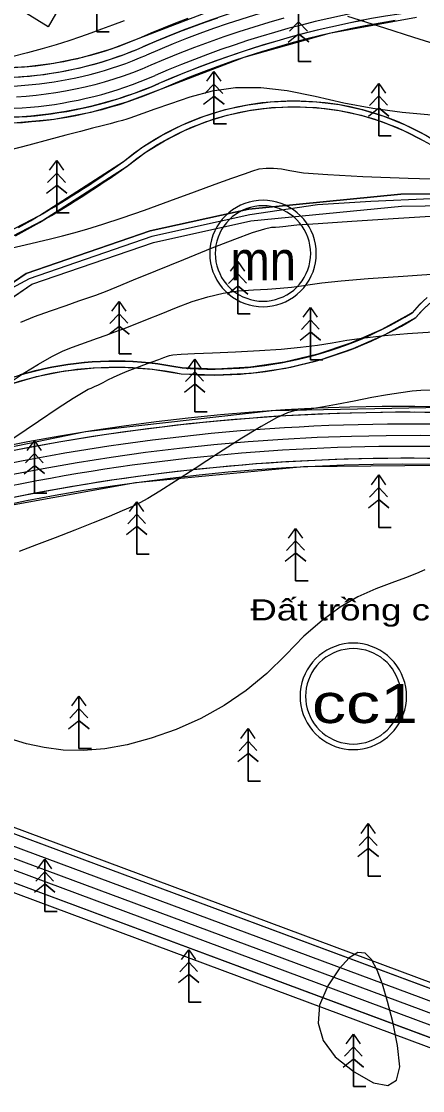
# Model space of a CAD drawing. Header units: metres. Extents: x 532950 to 537618, y 1849954 to 1853119.
# Drawn here: x 535076.1 to 535211.3, y 1851212.1 to 1851572.5 of the extents above; entities that cross this region are included whole.
import ezdxf

# ---------------------------------------------------------------- set-up
doc = ezdxf.new("R2010")
doc.units = ezdxf.units.M
doc.header["$LTSCALE"] = 3.1
for name, color, linetype, lineweight in [('11', 7, 'Continuous', 13), ('12', 7, 'Continuous', 13), ('36', 7, 'Continuous', 13), ('4', 7, 'Continuous', 13), ('48', 7, 'Continuous', 13), ('52', 7, 'Continuous', 13), ('53', 7, 'Continuous', 13), ('55', 7, 'Continuous', 13), ('58', 7, 'Continuous', 13), ('9', 7, 'Continuous', 13)]:
    doc.layers.add(name, color=color, linetype=linetype, lineweight=lineweight)

msp = doc.modelspace()

# ---------------------------------------------------------------- linework, layer by layer
at = {"layer": '11'}
msp.add_line((535013.7, 1851312.71), (535471.72, 1851142.28), dxfattribs=at)
for points in [[(535164.58, 1851573.53), (535159.49, 1851572.09), (535154.43, 1851570.57), (535149.39, 1851568.96), (535144.38, 1851567.28), (535139.39, 1851565.52), (535134.43, 1851563.68), (535129.51, 1851561.76), (535124.61, 1851559.76), (535119.75, 1851557.69), (535116.67, 1851556.39), (535113.55, 1851555.18), (535110.41, 1851554.04), (535107.24, 1851552.98), (535104.04, 1851552.01), (535100.82, 1851551.11), (535097.58, 1851550.3), (535094.31, 1851549.58), (535091.03, 1851548.93), (535087.74, 1851548.37), (535084.43, 1851547.9), (535081.11, 1851547.5), (535077.78, 1851547.2), (535074.44, 1851546.97)], [(535072.09, 1851419.62), (535083.5, 1851421.81), (535094.94, 1851423.81), (535106.42, 1851425.62), (535117.92, 1851427.22), (535129.45, 1851428.63), (535141.01, 1851429.85), (535152.58, 1851430.86), (535164.17, 1851431.68), (535175.77, 1851432.29), (535187.38, 1851432.71), (535198.99, 1851432.93), (535210.61, 1851432.95), (535222.22, 1851432.77)]]:
    msp.add_lwpolyline(points, dxfattribs=at)
at = {"layer": '12'}
for points in [[(535209.24, 1851573.79), (535179.88, 1851568.39), (535151.13, 1851560.32), (535123.24, 1851549.67), (535111.55, 1851545.19), (535099.5, 1851541.77), (535087.2, 1851539.44), (535074.74, 1851538.23)], [(535202.11, 1851572.73), (535197.03, 1851571.88), (535191.97, 1851570.95), (535186.92, 1851569.94), (535181.89, 1851568.85), (535176.87, 1851567.67), (535171.88, 1851566.43), (535166.9, 1851565.1), (535161.95, 1851563.69), (535157.02, 1851562.21), (535152.11, 1851560.64), (535147.23, 1851559.01), (535142.37, 1851557.29), (535137.54, 1851555.5), (535132.75, 1851553.63), (535127.98, 1851551.68), (535123.24, 1851549.67)], [(535123.24, 1851549.67), (535120.46, 1851548.49), (535117.65, 1851547.37), (535114.81, 1851546.32), (535111.96, 1851545.32), (535109.08, 1851544.39), (535106.19, 1851543.52), (535103.27, 1851542.71), (535100.34, 1851541.97), (535097.4, 1851541.29), (535094.44, 1851540.67), (535091.47, 1851540.12), (535088.48, 1851539.63), (535085.49, 1851539.21), (535082.49, 1851538.85), (535079.48, 1851538.56), (535076.46, 1851538.33), (535073.45, 1851538.17)], [(535034.94, 1851485.37), (535040.93, 1851486.89), (535046.75, 1851488.93), (535052.37, 1851491.49), (535082.24, 1851507.02), (535110.53, 1851525.28), (535116.75, 1851529.91), (535123.33, 1851534), (535130.24, 1851537.52), (535137.42, 1851540.43), (535144.83, 1851542.72), (535152.4, 1851544.38), (535160.09, 1851545.38), (535167.83, 1851545.72), (535175.58, 1851545.41), (535183.27, 1851544.43), (535190.85, 1851542.81), (535198.26, 1851540.54), (535205.46, 1851537.65), (535212.38, 1851534.16), (535218.98, 1851530.1), (535225.21, 1851525.48)], [(535075.17, 1851503.02), (535077.2, 1851504.14), (535079.22, 1851505.29), (535081.24, 1851506.44), (535083.25, 1851507.61), (535085.25, 1851508.79), (535087.24, 1851509.98), (535089.23, 1851511.18), (535091.2, 1851512.4), (535093.17, 1851513.63), (535095.14, 1851514.88), (535097.09, 1851516.13), (535099.04, 1851517.4), (535100.97, 1851518.68), (535102.9, 1851519.98), (535104.82, 1851521.29), (535106.73, 1851522.6), (535108.64, 1851523.94), (535110.53, 1851525.28), (535113.91, 1851527.9), (535117.41, 1851530.36), (535121.02, 1851532.66), (535124.74, 1851534.78), (535128.55, 1851536.72), (535132.44, 1851538.49), (535136.42, 1851540.07), (535140.46, 1851541.46), (535144.57, 1851542.66), (535148.73, 1851543.66), (535152.93, 1851544.47), (535157.16, 1851545.08), (535161.42, 1851545.49), (535165.7, 1851545.69), (535169.97, 1851545.7), (535174.25, 1851545.51)], [(535174.25, 1851545.51), (535178.51, 1851545.11), (535182.74, 1851544.52), (535186.95, 1851543.73), (535191.11, 1851542.74), (535195.22, 1851541.56), (535199.27, 1851540.18), (535203.25, 1851538.61), (535207.16, 1851536.86), (535210.97, 1851534.93), (535214.69, 1851532.82), (535218.31, 1851530.54), (535221.82, 1851528.09), (535225.21, 1851525.48)], [(535071.73, 1851449.96), (535081.17, 1851452.73), (535090.82, 1851454.65), (535100.6, 1851455.72), (535110.43, 1851455.92), (535120.25, 1851455.24), (535129.97, 1851453.7), (535141.77, 1851453.29), (535153.57, 1851453.94), (535165.26, 1851455.64), (535176.75, 1851458.4), (535187.94, 1851462.17), (535198.75, 1851466.94), (535209.08, 1851472.66), (535211.3, 1851475.19), (535213.73, 1851477.52)], [(535073.66, 1851450.6), (535076.26, 1851451.4), (535078.87, 1851452.14), (535081.5, 1851452.81), (535084.15, 1851453.42), (535086.81, 1851453.96), (535089.48, 1851454.44), (535092.16, 1851454.85), (535094.85, 1851455.2), (535097.55, 1851455.48), (535100.26, 1851455.7), (535102.97, 1851455.85), (535105.68, 1851455.93), (535108.4, 1851455.95), (535111.11, 1851455.9), (535113.83, 1851455.78), (535116.53, 1851455.6), (535119.24, 1851455.35), (535121.93, 1851455.04), (535124.62, 1851454.66), (535127.3, 1851454.21), (535129.97, 1851453.7), (535132.81, 1851453.51), (535135.66, 1851453.37), (535138.51, 1851453.3), (535141.36, 1851453.28), (535144.22, 1851453.33), (535147.07, 1851453.45), (535149.91, 1851453.62), (535152.76, 1851453.86), (535155.59, 1851454.15), (535158.42, 1851454.51), (535161.24, 1851454.94), (535164.06, 1851455.42), (535166.86, 1851455.96), (535169.64, 1851456.57), (535172.42, 1851457.23), (535175.18, 1851457.95), (535177.92, 1851458.74), (535180.64, 1851459.58), (535183.35, 1851460.49), (535186.03, 1851461.45), (535188.7, 1851462.47), (535191.34, 1851463.55), (535193.96, 1851464.68), (535196.55, 1851465.87), (535199.11, 1851467.12), (535201.65, 1851468.42), (535204.16, 1851469.78), (535206.64, 1851471.19), (535209.08, 1851472.66), (535210.75, 1851474.6), (535212.54, 1851476.42)], [(535287.11, 1851437.92), (535223.95, 1851442.48), (535160.64, 1851441.22), (535097.71, 1851434.14), (535035.71, 1851421.31), (535024.39, 1851418.94), (535012.91, 1851417.57), (535001.36, 1851417.21), (534989.81, 1851417.86), (534978.37, 1851419.52), (534967.12, 1851422.17), (534956.14, 1851425.8), (534945.52, 1851430.37), (534944.9, 1851430.71), (534944.32, 1851431.09), (534943.77, 1851431.53), (534943.26, 1851432.01), (534942.79, 1851432.54), (534942.37, 1851433.1), (534942.01, 1851433.7), (534941.69, 1851434.33), (534941.44, 1851434.98), (534941.24, 1851435.65)], [(535219.58, 1851442.58), (535208.66, 1851442.71), (535197.74, 1851442.67), (535186.82, 1851442.45), (535175.91, 1851442.06), (535165, 1851441.5), (535154.1, 1851440.76), (535143.22, 1851439.85), (535132.35, 1851438.77), (535121.5, 1851437.51), (535110.68, 1851436.08), (535099.87, 1851434.48), (535089.1, 1851432.71), (535078.35, 1851430.77), (535067.63, 1851428.66)]]:
    msp.add_lwpolyline(points, dxfattribs=at)
at = {"layer": '36'}
for points in [[(535106.03, 1851606.8), (535085.18, 1851570.68), (535062.08, 1851584.87)], [(535106.03, 1851606.8), (535085.18, 1851570.68), (535062.08, 1851584.87)], [(535067.2, 1851556.78), (535077.18, 1851557.18), (535087.09, 1851558.39), (535096.87, 1851560.42), (535106.44, 1851563.25), (535115.76, 1851566.85), (535146.02, 1851578.39)], [(535073.74, 1851556.95), (535076.15, 1851557.1), (535078.55, 1851557.3), (535080.95, 1851557.54), (535083.34, 1851557.83), (535085.73, 1851558.18), (535088.11, 1851558.56), (535090.48, 1851559), (535092.84, 1851559.48), (535095.19, 1851560.01), (535097.54, 1851560.59), (535099.86, 1851561.21), (535102.18, 1851561.88), (535104.48, 1851562.6), (535106.77, 1851563.36), (535109.04, 1851564.16), (535111.3, 1851565.02), (535113.54, 1851565.91), (535115.76, 1851566.85), (535119.86, 1851568.61), (535123.99, 1851570.32), (535128.15, 1851571.97), (535132.32, 1851573.57)]]:
    msp.add_lwpolyline(points, dxfattribs=at)
at = {"layer": '4'}
for points in [[(535138.14, 1851538.57), (535145.41, 1851540.81), (535152.85, 1851542.42), (535160.39, 1851543.4), (535168, 1851543.72), (535175.6, 1851543.4), (535183.15, 1851542.42), (535190.58, 1851540.81), (535197.85, 1851538.57), (535204.9, 1851535.71), (535211.69, 1851532.26)], [(535053.25, 1851489.69), (535083.29, 1851505.32), (535111.75, 1851523.69), (535117.84, 1851528.24), (535124.31, 1851532.26), (535131.09, 1851535.71), (535138.14, 1851538.57)], [(535218.32, 1851514.38), (535203.95, 1851514.19), (535152.8, 1851509.23), (535119.51, 1851501.83), (535077.79, 1851487.51), (535065.86, 1851479.37)], [(535073.87, 1851479.99), (535079.6, 1851483.9), (535120.6, 1851497.98), (535153.43, 1851505.28), (535204.17, 1851510.19), (535236.23, 1851510.62)], [(535212.87, 1851479.41), (535210.19, 1851476.92), (535207.75, 1851474.19), (535197.61, 1851468.61), (535187.02, 1851463.96), (535176.06, 1851460.28), (535164.8, 1851457.59), (535153.36, 1851455.92), (535141.81, 1851455.29), (535130.25, 1851455.69), (535120.36, 1851457.24), (535110.38, 1851457.92), (535100.37, 1851457.71), (535090.42, 1851456.62), (535080.61, 1851454.65), (535071.01, 1851451.82)], [(535033.68, 1851200.94), (535017.36, 1851241.67), (535007.99, 1851239.16), (534987.77, 1851259.38), (535006.38, 1851282.81), (535010.96, 1851288.79), (535015.32, 1851294.94), (535015.68, 1851295.42), (535016.09, 1851295.87), (535016.53, 1851296.29), (535017.01, 1851296.66), (535017.52, 1851296.99), (535018.06, 1851297.27), (535018.62, 1851297.51), (535019.2, 1851297.69), (535019.79, 1851297.82), (535020.39, 1851297.9), (535021, 1851297.93), (535021.6, 1851297.9), (535022.2, 1851297.82), (535022.8, 1851297.68), (535023.37, 1851297.5), (535229.69, 1851220.72)], [(535023.37, 1851297.5), (535229.69, 1851220.72)]]:
    msp.add_lwpolyline(points, dxfattribs=at)
at = {"layer": '48'}
for points in [[(535228.02, 1851422.86), (535171.2, 1851422.31), (535114.63, 1851416.94), (535058.72, 1851406.79)], [(535214.3, 1851423.17), (535204.5, 1851423.22), (535194.7, 1851423.12), (535184.91, 1851422.89), (535175.11, 1851422.5), (535165.33, 1851421.98), (535155.55, 1851421.31), (535145.78, 1851420.5), (535136.03, 1851419.55), (535126.29, 1851418.45), (535116.57, 1851417.21), (535106.87, 1851415.83), (535097.19, 1851414.3), (535087.53, 1851412.64), (535077.9, 1851410.83), (535068.29, 1851408.88)], [(535033.93, 1851315.59), (535241.87, 1851238.21)], [(535033.93, 1851315.59), (535241.87, 1851238.21)]]:
    msp.add_lwpolyline(points, dxfattribs=at)
at = {"layer": '52'}
for p, q in [((535027.7, 1851311.51), (535243.71, 1851231.12)), ((535022.91, 1851305.29), (535238.11, 1851225.2))]:
    msp.add_line(p, q, dxfattribs=at)
for centre, radius, start, end in [((535253.53, 1851250.54), 338.77, 87.3103, 113.5353), ((535253.53, 1851250.54), 331.27, 87.3103, 113.5353), ((535067.42, 1851677.84), 127.3, 257.6222, 293.5353), ((535067.42, 1851677.84), 134.8, 256.45, 293.5353), ((535205.99, 1850754.88), 681.84, 77.58775, 104.33366), ((535205.99, 1850754.88), 674.34, 77.80504, 103.01949)]:
    msp.add_arc(centre, radius, start, end, dxfattribs=at)
at = {"layer": '53'}
for p, q in [((535033.23, 1851313.72), (535241.17, 1851236.34)), ((535024.47, 1851300.44), (535230.79, 1851223.66))]:
    msp.add_line(p, q, dxfattribs=at)
for points in [[(535214.33, 1851425.17), (535204.5, 1851425.22), (535194.67, 1851425.12), (535184.84, 1851424.88), (535175.02, 1851424.5), (535165.21, 1851423.98), (535155.4, 1851423.31), (535145.6, 1851422.49), (535135.82, 1851421.54), (535126.05, 1851420.43), (535116.3, 1851419.19), (535106.57, 1851417.8), (535096.86, 1851416.28), (535087.18, 1851414.6), (535077.51, 1851412.79), (535067.88, 1851410.84)], [(535033.23, 1851313.72), (535241.17, 1851236.34)]]:
    msp.add_lwpolyline(points, dxfattribs=at)
for centre, radius, start, end in [((535253.53, 1851250.54), 341.77, 87.3103, 113.5353), ((535253.53, 1851250.54), 328.27, 87.3103, 113.5353), ((535067.42, 1851677.84), 124.3, 260.4444, 293.5353), ((535067.42, 1851677.84), 137.8, 257.6038, 293.5353), ((535205.99, 1850754.88), 685.84, 77.95129, 104.33367), ((535205.99, 1850754.88), 670.34, 78.36583, 102.7302)]:
    msp.add_arc(centre, radius, start, end, dxfattribs=at)
at = {"layer": '55'}
for p, q in [((535101.52, 1851586.59), (535101.52, 1851568.92)), ((535169.52, 1851576.59), (535169.52, 1851558.92)), ((535166.46, 1851569.15), (535169.52, 1851572.35)), ((535172.5, 1851569.21), (535169.52, 1851572.35)), ((535101.52, 1851568.92), (535105.72, 1851568.92)), ((535166.04, 1851565.52), (535169.52, 1851568.3)), ((535172.93, 1851565.53), (535169.52, 1851568.3)), ((535169.52, 1851558.92), (535173.72, 1851558.92)), ((535141.02, 1851555.59), (535141.02, 1851537.92)), ((535137.96, 1851548.15), (535141.02, 1851551.35)), ((535144, 1851548.21), (535141.02, 1851551.35)), ((535196.52, 1851551.59), (535196.52, 1851533.92)), ((535137.54, 1851544.52), (535141.02, 1851547.3)), ((535144.43, 1851544.53), (535141.02, 1851547.3)), ((535193.46, 1851544.15), (535196.52, 1851547.35)), ((535199.5, 1851544.21), (535196.52, 1851547.35)), ((535193.04, 1851540.52), (535196.52, 1851543.3)), ((535199.93, 1851540.53), (535196.52, 1851543.3)), ((535141.02, 1851537.92), (535145.22, 1851537.92)), ((535196.52, 1851533.92), (535200.72, 1851533.92)), ((535088.02, 1851525.59), (535088.02, 1851507.92)), ((535084.96, 1851518.15), (535088.02, 1851521.35)), ((535091, 1851518.21), (535088.02, 1851521.35)), ((535084.54, 1851514.52), (535088.02, 1851517.3)), ((535091.43, 1851514.53), (535088.02, 1851517.3)), ((535088.02, 1851507.92), (535092.22, 1851507.92)), ((535149.02, 1851491.59), (535149.02, 1851473.92)), ((535145.96, 1851484.15), (535149.02, 1851487.35)), ((535152, 1851484.21), (535149.02, 1851487.35)), ((535145.54, 1851480.52), (535149.02, 1851483.3)), ((535152.43, 1851480.53), (535149.02, 1851483.3)), ((535109.02, 1851478.09), (535109.02, 1851460.42)), ((535105.96, 1851470.65), (535109.02, 1851473.85)), ((535112, 1851470.71), (535109.02, 1851473.85)), ((535149.02, 1851473.92), (535153.22, 1851473.92)), ((535173.52, 1851476.09), (535173.52, 1851458.42)), ((535105.54, 1851467.02), (535109.02, 1851469.8)), ((535112.43, 1851467.03), (535109.02, 1851469.8)), ((535170.46, 1851468.65), (535173.52, 1851471.85)), ((535176.5, 1851468.71), (535173.52, 1851471.85)), ((535170.04, 1851465.02), (535173.52, 1851467.8)), ((535176.93, 1851465.03), (535173.52, 1851467.8)), ((535109.02, 1851460.42), (535113.22, 1851460.42)), ((535134.52, 1851458.59), (535134.52, 1851440.92)), ((535173.52, 1851458.42), (535177.72, 1851458.42)), ((535131.46, 1851451.15), (535134.52, 1851454.35)), ((535137.5, 1851451.21), (535134.52, 1851454.35)), ((535131.04, 1851447.52), (535134.52, 1851450.3)), ((535137.93, 1851447.53), (535134.52, 1851450.3)), ((535134.52, 1851440.92), (535138.72, 1851440.92)), ((535080.52, 1851431.09), (535080.52, 1851413.42)), ((535077.46, 1851423.65), (535080.52, 1851426.85)), ((535083.5, 1851423.71), (535080.52, 1851426.85)), ((535077.04, 1851420.02), (535080.52, 1851422.8)), ((535083.93, 1851420.03), (535080.52, 1851422.8)), ((535196.52, 1851419.59), (535196.52, 1851401.92)), ((535080.52, 1851413.42), (535084.72, 1851413.42)), ((535193.46, 1851412.15), (535196.52, 1851415.35)), ((535199.5, 1851412.21), (535196.52, 1851415.35)), ((535115.02, 1851410.59), (535115.02, 1851392.92)), ((535193.04, 1851408.52), (535196.52, 1851411.3)), ((535199.93, 1851408.53), (535196.52, 1851411.3)), ((535111.96, 1851403.15), (535115.02, 1851406.35)), ((535118, 1851403.21), (535115.02, 1851406.35)), ((535111.54, 1851399.52), (535115.02, 1851402.3)), ((535118.43, 1851399.53), (535115.02, 1851402.3)), ((535168.52, 1851401.59), (535168.52, 1851383.92)), ((535196.52, 1851401.92), (535200.72, 1851401.92)), ((535165.46, 1851394.15), (535168.52, 1851397.35)), ((535171.5, 1851394.21), (535168.52, 1851397.35)), ((535115.02, 1851392.92), (535119.22, 1851392.92)), ((535165.04, 1851390.52), (535168.52, 1851393.3)), ((535171.93, 1851390.53), (535168.52, 1851393.3)), ((535168.52, 1851383.92), (535172.72, 1851383.92)), ((535095.52, 1851345.09), (535095.52, 1851327.42)), ((535092.46, 1851337.65), (535095.52, 1851340.85)), ((535098.5, 1851337.71), (535095.52, 1851340.85)), ((535092.04, 1851334.02), (535095.52, 1851336.8)), ((535098.93, 1851334.03), (535095.52, 1851336.8)), ((535152.52, 1851334.09), (535152.52, 1851316.42)), ((535149.46, 1851326.65), (535152.52, 1851329.85)), ((535155.5, 1851326.71), (535152.52, 1851329.85)), ((535095.52, 1851327.42), (535099.72, 1851327.42)), ((535149.04, 1851323.02), (535152.52, 1851325.8)), ((535155.93, 1851323.03), (535152.52, 1851325.8)), ((535152.52, 1851316.42), (535156.72, 1851316.42)), ((535193.02, 1851302.09), (535193.02, 1851284.42)), ((535189.96, 1851294.65), (535193.02, 1851297.85)), ((535196, 1851294.71), (535193.02, 1851297.85)), ((535189.54, 1851291.02), (535193.02, 1851293.8)), ((535196.43, 1851291.03), (535193.02, 1851293.8)), ((535084.02, 1851290.09), (535084.02, 1851272.42)), ((535080.96, 1851282.65), (535084.02, 1851285.85)), ((535087, 1851282.71), (535084.02, 1851285.85)), ((535193.02, 1851284.42), (535197.22, 1851284.42)), ((535080.54, 1851279.02), (535084.02, 1851281.8)), ((535087.43, 1851279.03), (535084.02, 1851281.8)), ((535084.02, 1851272.42), (535088.22, 1851272.42)), ((535132.52, 1851259.59), (535132.52, 1851241.92)), ((535129.46, 1851252.15), (535132.52, 1851255.35)), ((535135.5, 1851252.21), (535132.52, 1851255.35)), ((535129.04, 1851248.52), (535132.52, 1851251.3)), ((535135.93, 1851248.53), (535132.52, 1851251.3)), ((535132.52, 1851241.92), (535136.72, 1851241.92)), ((535188.02, 1851231.09), (535188.02, 1851213.42)), ((535184.96, 1851223.65), (535188.02, 1851226.85)), ((535191, 1851223.71), (535188.02, 1851226.85)), ((535184.54, 1851220.02), (535188.02, 1851222.8)), ((535191.43, 1851220.03), (535188.02, 1851222.8)), ((535188.02, 1851213.42), (535192.22, 1851213.42))]:
    msp.add_line(p, q, dxfattribs=at)
for points in [[(535105.72, 1851568.92), (535101.52, 1851568.92), (535101.52, 1851586.59)], [(535173.72, 1851558.92), (535169.52, 1851558.92), (535169.52, 1851576.59)], [(535110.77, 1851572.63), (535106.81, 1851571.21), (535103.07, 1851569.84), (535099.57, 1851568.53), (535096, 1851567.25), (535092.08, 1851565.94), (535087.8, 1851564.6), (535083.16, 1851563.24), (535078.17, 1851561.86), (535072.86, 1851560.56)], [(535166.46, 1851569.15), (535169.52, 1851572.35), (535172.5, 1851569.21)], [(535224.54, 1851561.45), (535224.26, 1851561.58), (535223.88, 1851561.75), (535223.4, 1851561.97), (535222.84, 1851562.23), (535222.18, 1851562.53), (535220.17, 1851563.25), (535215.56, 1851564.77), (535208.36, 1851567.09), (535198.55, 1851570.21), (535186.15, 1851574.12)], [(535166.04, 1851565.52), (535169.52, 1851568.3), (535172.93, 1851565.53)], [(535138.59, 1851552.3), (535141.02, 1851555.59), (535143.29, 1851552.3)], [(535138.59, 1851552.3), (535141.02, 1851555.59), (535143.29, 1851552.3)], [(535145.22, 1851537.92), (535141.02, 1851537.92), (535141.02, 1851555.59)], [(535214.28, 1851540.88), (535204.38, 1851541.79), (535194.55, 1851543.13), (535184.79, 1851544.92), (535175.1, 1851547.15), (535165.68, 1851549.1), (535156.76, 1851550.06), (535148.32, 1851550.02), (535140.38, 1851549), (535132.93, 1851546.98)], [(535137.96, 1851548.15), (535141.02, 1851551.35), (535144, 1851548.21)], [(535194.09, 1851548.3), (535196.52, 1851551.59), (535198.79, 1851548.3)], [(535194.09, 1851548.3), (535196.52, 1851551.59), (535198.79, 1851548.3)], [(535200.72, 1851533.92), (535196.52, 1851533.92), (535196.52, 1851551.59)], [(535132.93, 1851546.98), (535126.35, 1851544.69), (535121.04, 1851542.83), (535117, 1851541.42), (535114.22, 1851540.43), (535112.7, 1851539.89), (535111.62, 1851539.53), (535110.15, 1851539.08), (535108.28, 1851538.57), (535106.03, 1851537.97), (535103.39, 1851537.29), (535100.13, 1851536.46), (535096.02, 1851535.39), (535091.06, 1851534.08), (535085.25, 1851532.53), (535078.59, 1851530.75), (535072.09, 1851529.02)], [(535137.54, 1851544.52), (535141.02, 1851547.3), (535144.43, 1851544.53)], [(535193.46, 1851544.15), (535196.52, 1851547.35), (535199.5, 1851544.21)], [(535193.04, 1851540.52), (535196.52, 1851543.3), (535199.93, 1851540.53)], [(535085.59, 1851522.3), (535088.02, 1851525.59), (535090.29, 1851522.3)], [(535085.59, 1851522.3), (535088.02, 1851525.59), (535090.29, 1851522.3)], [(535092.22, 1851507.92), (535088.02, 1851507.92), (535088.02, 1851525.59)], [(535072.98, 1851496.11), (535077.41, 1851497.17), (535081.72, 1851498.21), (535085.89, 1851499.23), (535089.93, 1851500.23), (535093.83, 1851501.2), (535098.2, 1851502.4), (535103.6, 1851504.08), (535110.06, 1851506.23), (535117.56, 1851508.85), (535126.1, 1851511.94), (535134.47, 1851515.02), (535141.46, 1851517.57), (535147.06, 1851519.61), (535151.27, 1851521.12), (535154.09, 1851522.12), (535156.29, 1851522.72), (535158.63, 1851523.02), (535161.12, 1851523.03), (535163.75, 1851522.75), (535166.53, 1851522.17), (535171.17, 1851521.47), (535179.36, 1851520.81), (535191.12, 1851520.2), (535206.44, 1851519.62), (535225.32, 1851519.09)], [(535084.96, 1851518.15), (535088.02, 1851521.35), (535091, 1851518.21)], [(535084.54, 1851514.52), (535088.02, 1851517.3), (535091.43, 1851514.53)], [(534937.42, 1851440.85), (534941.87, 1851441.74), (534946.31, 1851443.64), (534950.38, 1851446.66), (534952.7, 1851451.02), (534958.34, 1851456.34), (534962.1, 1851461.27), (534975.93, 1851469.75), (534995.99, 1851477.08), (535007.2, 1851478.91), (535022.15, 1851477.75), (535034.75, 1851471.25), (535038.79, 1851469.69), (535051.39, 1851469.69), (535055.45, 1851472.01), (535065.86, 1851479.37), (535077.79, 1851487.51), (535119.51, 1851501.83), (535152.8, 1851509.23), (535203.95, 1851514.19), (535236.24, 1851514.62)], [(534936.69, 1851437.96), (534942.33, 1851437.59), (534948.32, 1851440.15), (534953.48, 1851443.98), (534955.93, 1851448.56), (534961.32, 1851453.66), (534964.82, 1851458.25), (534977.68, 1851466.13), (534997.01, 1851473.19), (535007.37, 1851474.88), (535021.04, 1851473.82), (535033.11, 1851467.6), (535038.04, 1851465.69), (535052.45, 1851465.69), (535057.6, 1851468.63), (535068.14, 1851476.09), (535079.6, 1851483.9), (535120.6, 1851497.98), (535153.43, 1851505.28), (535204.17, 1851510.19), (535236.23, 1851510.62)], [(535214.23, 1851512.67), (535193.89, 1851511.72), (535175.85, 1851510.66), (535153.12, 1851507.26), (535120.06, 1851499.91), (535078.7, 1851485.71), (535072.88, 1851482.51)], [(535223.1, 1851507.3), (535203.19, 1851506.05), (535187.52, 1851505.04), (535176.11, 1851504.28), (535168.95, 1851503.76), (535166.04, 1851503.48), (535165.19, 1851503.34), (535164.2, 1851503.21), (535163.07, 1851503.11), (535161.8, 1851503.02), (535160.4, 1851502.95), (535158.03, 1851502.47), (535153.89, 1851501.15), (535147.97, 1851498.99), (535140.27, 1851495.99), (535130.8, 1851492.15), (535121.37, 1851488.28), (535113.83, 1851485.2), (535108.17, 1851482.89), (535104.4, 1851481.37), (535102.52, 1851480.64), (535101.09, 1851480.13), (535098.71, 1851479.29), (535095.37, 1851478.12), (535091.08, 1851476.62), (535085.83, 1851474.8), (535080.45, 1851472.86), (535075.78, 1851471.02)], [(535146.59, 1851488.3), (535149.02, 1851491.59), (535151.29, 1851488.3)], [(535146.59, 1851488.3), (535149.02, 1851491.59), (535151.29, 1851488.3)], [(535153.22, 1851473.92), (535149.02, 1851473.92), (535149.02, 1851491.59)], [(535070.96, 1851449.93), (535076.76, 1851453.75), (535081.9, 1851456.94), (535086.37, 1851459.5), (535090.17, 1851461.43), (535093.3, 1851462.72), (535096.11, 1851463.7), (535098.96, 1851464.7), (535101.82, 1851465.72), (535104.71, 1851466.76), (535107.63, 1851467.82), (535110.81, 1851469.01), (535114.47, 1851470.42), (535118.62, 1851472.06), (535123.26, 1851473.92), (535128.39, 1851476.02), (535133.72, 1851478.02), (535138.98, 1851479.63), (535144.17, 1851480.83), (535149.27, 1851481.63), (535154.31, 1851482.03), (535159.07, 1851482.25), (535163.36, 1851482.55), (535167.19, 1851482.91), (535170.55, 1851483.34), (535173.44, 1851483.83), (535177.38, 1851484.4), (535183.91, 1851485.06), (535193.02, 1851485.8), (535204.71, 1851486.64), (535218.98, 1851487.56)], [(535145.96, 1851484.15), (535149.02, 1851487.35), (535152, 1851484.21)], [(535145.54, 1851480.52), (535149.02, 1851483.3), (535152.43, 1851480.53)], [(535106.59, 1851474.8), (535109.02, 1851478.09), (535111.29, 1851474.8)], [(535106.59, 1851474.8), (535109.02, 1851478.09), (535111.29, 1851474.8)], [(535113.22, 1851460.42), (535109.02, 1851460.42), (535109.02, 1851478.09)], [(535105.96, 1851470.65), (535109.02, 1851473.85), (535112, 1851470.71)], [(535171.09, 1851472.8), (535173.52, 1851476.09), (535175.79, 1851472.8)], [(535171.09, 1851472.8), (535173.52, 1851476.09), (535175.79, 1851472.8)], [(535177.72, 1851458.42), (535173.52, 1851458.42), (535173.52, 1851476.09)], [(535105.54, 1851467.02), (535109.02, 1851469.8), (535112.43, 1851467.03)], [(535170.46, 1851468.65), (535173.52, 1851471.85), (535176.5, 1851468.71)], [(535073.59, 1851432.16), (535081.9, 1851437.75), (535088.56, 1851442.17), (535093.57, 1851445.43), (535096.93, 1851447.53), (535098.65, 1851448.46), (535099.63, 1851448.87), (535100.79, 1851449.39), (535102.12, 1851450.02), (535103.63, 1851450.77), (535105.31, 1851451.62), (535107.2, 1851452.56), (535109.36, 1851453.53), (535111.78, 1851454.55), (535114.45, 1851455.6), (535117.39, 1851456.7), (535120.18, 1851457.72), (535122.44, 1851458.55), (535124.16, 1851459.19), (535125.34, 1851459.63), (535125.99, 1851459.88), (535127.18, 1851460.05), (535129.99, 1851460.26), (535134.44, 1851460.51), (535140.51, 1851460.79), (535148.22, 1851461.1), (535156.33, 1851461.49), (535163.65, 1851461.99), (535170.18, 1851462.61), (535175.9, 1851463.33), (535180.83, 1851464.17), (535185.81, 1851465.04), (535191.71, 1851465.83), (535198.52, 1851466.56), (535206.24, 1851467.23), (535214.87, 1851467.83)], [(535170.04, 1851465.02), (535173.52, 1851467.8), (535176.93, 1851465.03)], [(535132.09, 1851455.3), (535134.52, 1851458.59), (535136.79, 1851455.3)], [(535132.09, 1851455.3), (535134.52, 1851458.59), (535136.79, 1851455.3)], [(535138.72, 1851440.92), (535134.52, 1851440.92), (535134.52, 1851458.59)], [(535131.46, 1851451.15), (535134.52, 1851454.35), (535137.5, 1851451.21)], [(535214, 1851448.19), (535210.75, 1851448.09), (535207.76, 1851447.81), (535204.01, 1851447.32), (535199.5, 1851446.61), (535194.24, 1851445.67), (535188.22, 1851444.52), (535182.29, 1851443.37), (535177.32, 1851442.47), (535173.29, 1851441.8), (535170.22, 1851441.38), (535168.09, 1851441.2), (535165.75, 1851440.57), (535162.03, 1851438.83), (535156.92, 1851435.98), (535150.43, 1851432.01), (535142.56, 1851426.93), (535134.64, 1851421.75), (535128.04, 1851417.48), (535122.74, 1851414.13), (535118.74, 1851411.71), (535116.05, 1851410.2), (535113.54, 1851408.99), (535110.09, 1851407.45), (535105.7, 1851405.6), (535100.36, 1851403.42), (535094.09, 1851400.93)], [(535131.04, 1851447.52), (535134.52, 1851450.3), (535137.93, 1851447.53)], [(535078.09, 1851427.8), (535080.52, 1851431.09), (535082.79, 1851427.8)], [(535078.09, 1851427.8), (535080.52, 1851431.09), (535082.79, 1851427.8)], [(535084.72, 1851413.42), (535080.52, 1851413.42), (535080.52, 1851431.09)], [(535077.46, 1851423.65), (535080.52, 1851426.85), (535083.5, 1851423.71)], [(535077.04, 1851420.02), (535080.52, 1851422.8), (535083.93, 1851420.03)], [(535194.09, 1851416.3), (535196.52, 1851419.59), (535198.79, 1851416.3)], [(535194.09, 1851416.3), (535196.52, 1851419.59), (535198.79, 1851416.3)], [(535200.72, 1851401.92), (535196.52, 1851401.92), (535196.52, 1851419.59)], [(535193.46, 1851412.15), (535196.52, 1851415.35), (535199.5, 1851412.21)], [(535112.59, 1851407.3), (535115.02, 1851410.59), (535117.29, 1851407.3)], [(535112.59, 1851407.3), (535115.02, 1851410.59), (535117.29, 1851407.3)], [(535119.22, 1851392.92), (535115.02, 1851392.92), (535115.02, 1851410.59)], [(535193.04, 1851408.52), (535196.52, 1851411.3), (535199.93, 1851408.53)], [(535111.96, 1851403.15), (535115.02, 1851406.35), (535118, 1851403.21)], [(535111.54, 1851399.52), (535115.02, 1851402.3), (535118.43, 1851399.53)], [(535166.09, 1851398.3), (535168.52, 1851401.59), (535170.79, 1851398.3)], [(535166.09, 1851398.3), (535168.52, 1851401.59), (535170.79, 1851398.3)], [(535172.72, 1851383.92), (535168.52, 1851383.92), (535168.52, 1851401.59)], [(535094.09, 1851400.93), (535087.51, 1851398.37), (535081.27, 1851396), (535075.37, 1851393.84)], [(535165.46, 1851394.15), (535168.52, 1851397.35), (535171.5, 1851394.21)], [(535165.04, 1851390.52), (535168.52, 1851393.3), (535171.93, 1851390.53)], [(535212.04, 1851387.64), (535209.28, 1851386.43), (535205.6, 1851384.96), (535201, 1851383.2), (535195.5, 1851381.17), (535189.52, 1851378.54), (535183.49, 1851375.01), (535177.43, 1851370.58), (535171.33, 1851365.25), (535165.19, 1851359.01), (535158.78, 1851352.65), (535151.89, 1851346.95), (535144.5, 1851341.91), (535136.62, 1851337.53), (535128.24, 1851333.82), (535119.83, 1851330.84), (535111.81, 1851328.65), (535104.2, 1851327.27), (535096.99, 1851326.68), (535090.18, 1851326.89), (535083.78, 1851327.71), (535077.83, 1851328.97), (535072.3, 1851330.66)], [(535093.09, 1851341.8), (535095.52, 1851345.09), (535097.79, 1851341.8)], [(535093.09, 1851341.8), (535095.52, 1851345.09), (535097.79, 1851341.8)], [(535099.72, 1851327.42), (535095.52, 1851327.42), (535095.52, 1851345.09)], [(535092.46, 1851337.65), (535095.52, 1851340.85), (535098.5, 1851337.71)], [(535092.04, 1851334.02), (535095.52, 1851336.8), (535098.93, 1851334.03)], [(535150.09, 1851330.8), (535152.52, 1851334.09), (535154.79, 1851330.8)], [(535150.09, 1851330.8), (535152.52, 1851334.09), (535154.79, 1851330.8)], [(535156.72, 1851316.42), (535152.52, 1851316.42), (535152.52, 1851334.09)], [(535149.46, 1851326.65), (535152.52, 1851329.85), (535155.5, 1851326.71)], [(535149.04, 1851323.02), (535152.52, 1851325.8), (535155.93, 1851323.03)], [(535190.59, 1851298.8), (535193.02, 1851302.09), (535195.29, 1851298.8)], [(535190.59, 1851298.8), (535193.02, 1851302.09), (535195.29, 1851298.8)], [(535197.22, 1851284.42), (535193.02, 1851284.42), (535193.02, 1851302.09)], [(535189.96, 1851294.65), (535193.02, 1851297.85), (535196, 1851294.71)], [(535189.54, 1851291.02), (535193.02, 1851293.8), (535196.43, 1851291.03)], [(535081.59, 1851286.8), (535084.02, 1851290.09), (535086.29, 1851286.8)], [(535081.59, 1851286.8), (535084.02, 1851290.09), (535086.29, 1851286.8)], [(535088.22, 1851272.42), (535084.02, 1851272.42), (535084.02, 1851290.09)], [(535080.96, 1851282.65), (535084.02, 1851285.85), (535087, 1851282.71)], [(535080.54, 1851279.02), (535084.02, 1851281.8), (535087.43, 1851279.03)], [(535130.09, 1851256.3), (535132.52, 1851259.59), (535134.79, 1851256.3)], [(535130.09, 1851256.3), (535132.52, 1851259.59), (535134.79, 1851256.3)], [(535136.72, 1851241.92), (535132.52, 1851241.92), (535132.52, 1851259.59)], [(535129.46, 1851252.15), (535132.52, 1851255.35), (535135.5, 1851252.21)], [(535129.04, 1851248.52), (535132.52, 1851251.3), (535135.93, 1851248.53)], [(535185.59, 1851227.8), (535188.02, 1851231.09), (535190.29, 1851227.8)], [(535185.59, 1851227.8), (535188.02, 1851231.09), (535190.29, 1851227.8)], [(535192.22, 1851213.42), (535188.02, 1851213.42), (535188.02, 1851231.09)], [(535184.96, 1851223.65), (535188.02, 1851226.85), (535191, 1851223.71)], [(535184.54, 1851220.02), (535188.02, 1851222.8), (535191.43, 1851220.03)]]:
    msp.add_lwpolyline(points, dxfattribs=at)
msp.add_lwpolyline([(535194.8, 1851214.75), (535199.56, 1851213.83), (535202.49, 1851215.6), (535203.6, 1851220.08), (535202.89, 1851227.24), (535201.23, 1851235.22), (535199.53, 1851242.11), (535197.77, 1851247.92), (535195.95, 1851252.66), (535194.08, 1851256.31), (535191.98, 1851258.44), (535189.46, 1851258.62), (535186.52, 1851256.85), (535183.18, 1851253.12), (535179.42, 1851247.44), (535176.6, 1851240.94), (535176.07, 1851234.79), (535177.83, 1851228.98), (535181.88, 1851223.51), (535188.23, 1851218.37)], close=True, dxfattribs=at)
at = {"layer": '58'}
for points in [[(535073.91, 1851553.71), (535076.38, 1851553.86), (535078.85, 1851554.06), (535081.31, 1851554.32), (535083.77, 1851554.62), (535086.22, 1851554.97), (535088.66, 1851555.37), (535091.1, 1851555.81), (535093.52, 1851556.31), (535095.94, 1851556.85), (535098.34, 1851557.45), (535100.73, 1851558.08), (535103.11, 1851558.77), (535105.48, 1851559.51), (535107.83, 1851560.29), (535110.16, 1851561.12), (535112.47, 1851561.99), (535114.77, 1851562.91), (535117.05, 1851563.88), (535121.2, 1851565.65), (535125.37, 1851567.37), (535129.57, 1851569.04), (535133.79, 1851570.65), (535138.02, 1851572.21), (535142.28, 1851573.71)], [(535191.59, 1851572.91), (535186.51, 1851571.89), (535181.45, 1851570.8), (535176.4, 1851569.62), (535171.38, 1851568.36), (535166.37, 1851567.03), (535161.39, 1851565.61), (535156.42, 1851564.12), (535151.49, 1851562.55), (535146.58, 1851560.9), (535141.69, 1851559.17), (535136.83, 1851557.37), (535132.01, 1851555.49), (535127.21, 1851553.53), (535122.44, 1851551.5)], [(535122.44, 1851551.5), (535119.7, 1851550.34), (535116.93, 1851549.24), (535114.14, 1851548.2), (535111.32, 1851547.22), (535108.49, 1851546.3), (535105.63, 1851545.44), (535102.76, 1851544.65), (535099.87, 1851543.91), (535096.97, 1851543.24), (535094.05, 1851542.64), (535091.12, 1851542.09), (535088.18, 1851541.61), (535085.23, 1851541.19), (535082.27, 1851540.84), (535079.31, 1851540.55), (535076.34, 1851540.33), (535073.36, 1851540.16)], [(535074.13, 1851500.17), (535076.18, 1851501.29), (535078.22, 1851502.42), (535080.25, 1851503.57), (535082.28, 1851504.73), (535084.3, 1851505.91), (535086.31, 1851507.09), (535088.32, 1851508.29), (535090.32, 1851509.51), (535092.31, 1851510.73), (535094.29, 1851511.97), (535096.26, 1851513.22), (535098.23, 1851514.49), (535100.18, 1851515.76), (535102.13, 1851517.05), (535104.07, 1851518.36), (535106, 1851519.67), (535107.93, 1851521), (535109.84, 1851522.34), (535111.75, 1851523.69), (535115.06, 1851526.27), (535118.5, 1851528.68), (535122.04, 1851530.94), (535125.68, 1851533.02), (535129.42, 1851534.93), (535133.25, 1851536.66), (535137.15, 1851538.21), (535141.13, 1851539.57), (535145.16, 1851540.74), (535149.24, 1851541.72), (535153.37, 1851542.51), (535157.52, 1851543.1), (535161.7, 1851543.5), (535165.9, 1851543.7), (535170.1, 1851543.7), (535174.29, 1851543.5), (535178.47, 1851543.1), (535182.63, 1851542.51), (535186.75, 1851541.72), (535190.84, 1851540.74), (535194.87, 1851539.57), (535198.84, 1851538.21), (535202.74, 1851536.66), (535206.57, 1851534.93), (535210.31, 1851533.02), (535213.95, 1851530.94)], [(535078.22, 1851502.42), (535080.25, 1851503.57), (535082.28, 1851504.73), (535084.3, 1851505.91), (535086.31, 1851507.09), (535088.32, 1851508.29), (535090.32, 1851509.51), (535092.31, 1851510.73), (535094.29, 1851511.97), (535096.26, 1851513.22), (535098.23, 1851514.49), (535100.18, 1851515.76), (535102.13, 1851517.05), (535104.07, 1851518.36), (535106, 1851519.67), (535107.93, 1851521), (535109.84, 1851522.34), (535111.75, 1851523.69), (535115.06, 1851526.27), (535118.5, 1851528.68), (535122.04, 1851530.94), (535125.68, 1851533.02), (535129.42, 1851534.93), (535133.25, 1851536.66), (535137.15, 1851538.21), (535141.13, 1851539.57), (535145.16, 1851540.74), (535149.24, 1851541.72), (535153.37, 1851542.51), (535157.52, 1851543.1), (535161.7, 1851543.5), (535165.9, 1851543.7), (535170.1, 1851543.7), (535174.29, 1851543.5), (535178.47, 1851543.1), (535182.63, 1851542.51), (535186.75, 1851541.72), (535190.84, 1851540.74), (535194.87, 1851539.57), (535198.84, 1851538.21), (535202.74, 1851536.66), (535206.57, 1851534.93), (535210.31, 1851533.02), (535213.95, 1851530.94)], [(535074.13, 1851500.17), (535076.18, 1851501.29), (535078.22, 1851502.42)], [(535075.61, 1851453.29), (535078.27, 1851454.05), (535080.95, 1851454.73), (535083.64, 1851455.35), (535086.34, 1851455.91), (535089.06, 1851456.4), (535091.79, 1851456.82), (535094.53, 1851457.18), (535097.27, 1851457.46), (535100.03, 1851457.69), (535102.78, 1851457.84), (535105.54, 1851457.93), (535108.31, 1851457.95), (535111.07, 1851457.9), (535113.83, 1851457.79), (535116.58, 1851457.6), (535119.33, 1851457.35), (535122.07, 1851457.04), (535124.81, 1851456.65), (535127.53, 1851456.2), (535130.25, 1851455.69), (535133.03, 1851455.5), (535135.82, 1851455.37), (535138.62, 1851455.29), (535141.41, 1851455.28), (535144.2, 1851455.33), (535146.99, 1851455.45), (535149.78, 1851455.62), (535152.56, 1851455.85), (535155.34, 1851456.14), (535158.11, 1851456.49), (535160.87, 1851456.9), (535163.63, 1851457.37), (535166.37, 1851457.9), (535169.1, 1851458.49), (535171.82, 1851459.14), (535174.52, 1851459.85), (535177.2, 1851460.61), (535179.87, 1851461.44), (535182.52, 1851462.32), (535185.15, 1851463.26), (535187.76, 1851464.25), (535190.35, 1851465.3), (535192.92, 1851466.41), (535195.46, 1851467.57), (535197.97, 1851468.79), (535200.46, 1851470.06), (535202.92, 1851471.38), (535205.35, 1851472.76), (535207.75, 1851474.19), (535209.49, 1851476.18), (535211.37, 1851478.07)], [(535211.37, 1851478.07), (535209.49, 1851476.18), (535207.75, 1851474.19), (535205.35, 1851472.76), (535202.92, 1851471.38), (535200.46, 1851470.06), (535197.97, 1851468.79), (535195.46, 1851467.57), (535192.92, 1851466.41), (535190.35, 1851465.3), (535187.76, 1851464.25), (535185.15, 1851463.26), (535182.52, 1851462.32), (535179.87, 1851461.44), (535177.2, 1851460.61), (535174.52, 1851459.85), (535171.82, 1851459.14), (535169.1, 1851458.49), (535166.37, 1851457.9), (535163.63, 1851457.37), (535160.87, 1851456.9), (535158.11, 1851456.49), (535155.34, 1851456.14), (535152.56, 1851455.85), (535149.78, 1851455.62), (535146.99, 1851455.45), (535144.2, 1851455.33), (535141.41, 1851455.28), (535138.62, 1851455.29), (535135.82, 1851455.37), (535133.03, 1851455.5), (535130.25, 1851455.69), (535127.53, 1851456.2), (535124.81, 1851456.65), (535122.07, 1851457.04), (535119.33, 1851457.35), (535116.58, 1851457.6), (535113.83, 1851457.79), (535111.07, 1851457.9), (535108.31, 1851457.95), (535105.54, 1851457.93), (535102.78, 1851457.84), (535100.03, 1851457.69), (535097.27, 1851457.46)], [(535097.27, 1851457.46), (535094.53, 1851457.18), (535091.79, 1851456.82), (535089.06, 1851456.4), (535086.34, 1851455.91), (535083.64, 1851455.35), (535080.95, 1851454.73), (535078.27, 1851454.05), (535075.61, 1851453.29)], [(535219.54, 1851440.58), (535208.65, 1851440.71), (535197.76, 1851440.67), (535186.88, 1851440.45), (535175.99, 1851440.06), (535165.12, 1851439.5), (535154.25, 1851438.76), (535143.4, 1851437.86), (535132.57, 1851436.78), (535121.75, 1851435.52), (535110.95, 1851434.1), (535100.18, 1851432.51), (535089.44, 1851430.74), (535078.72, 1851428.81), (535068.04, 1851426.7)], [(535024.47, 1851300.44), (535230.79, 1851223.66)]]:
    msp.add_lwpolyline(points, dxfattribs=at)
at = {"layer": '9'}
for points in [[(535175.48, 1851494.24), (535175.41, 1851495.8), (535175.2, 1851497.36), (535174.86, 1851498.88), (535174.39, 1851500.38), (535173.79, 1851501.82), (535173.07, 1851503.21), (535172.23, 1851504.53), (535171.28, 1851505.77), (535170.22, 1851506.92), (535169.07, 1851507.98), (535167.83, 1851508.93), (535166.51, 1851509.78), (535165.12, 1851510.5), (535163.67, 1851511.1), (535162.18, 1851511.57), (535160.65, 1851511.91), (535159.1, 1851512.11), (535157.54, 1851512.18), (535155.97, 1851512.11), (535154.42, 1851511.91), (535152.9, 1851511.57), (535151.4, 1851511.1), (535149.96, 1851510.5), (535148.57, 1851509.78), (535147.25, 1851508.93), (535146.01, 1851507.98), (535144.85, 1851506.92), (535143.8, 1851505.77), (535142.84, 1851504.53), (535142, 1851503.21), (535141.28, 1851501.82), (535140.68, 1851500.38), (535140.21, 1851498.88), (535139.87, 1851497.36), (535139.67, 1851495.8), (535139.6, 1851494.24), (535139.67, 1851492.68), (535139.87, 1851491.13), (535140.21, 1851489.6), (535140.68, 1851488.11), (535141.28, 1851486.66), (535142, 1851485.27), (535142.84, 1851483.95), (535143.8, 1851482.71), (535144.85, 1851481.56), (535146.01, 1851480.5), (535147.25, 1851479.55), (535148.57, 1851478.71), (535149.96, 1851477.98), (535151.4, 1851477.38), (535152.9, 1851476.91), (535154.42, 1851476.58), (535155.97, 1851476.37), (535157.54, 1851476.3), (535159.1, 1851476.37), (535160.65, 1851476.58), (535162.18, 1851476.91), (535163.67, 1851477.38), (535165.12, 1851477.98), (535166.51, 1851478.71), (535167.83, 1851479.55), (535169.07, 1851480.5), (535170.22, 1851481.56), (535171.28, 1851482.71), (535172.23, 1851483.95), (535173.07, 1851485.27), (535173.79, 1851486.66), (535174.39, 1851488.11), (535174.86, 1851489.6), (535175.2, 1851491.13), (535175.41, 1851492.68)], [(535173.62, 1851494.24), (535173.56, 1851495.64), (535173.37, 1851497.03), (535173.07, 1851498.4), (535172.65, 1851499.74), (535172.11, 1851501.04), (535171.46, 1851502.28), (535170.71, 1851503.46), (535169.86, 1851504.58), (535168.91, 1851505.61), (535167.87, 1851506.56), (535166.76, 1851507.41), (535165.58, 1851508.17), (535164.33, 1851508.82), (535163.04, 1851509.35), (535161.7, 1851509.77), (535160.33, 1851510.08), (535158.94, 1851510.26), (535157.54, 1851510.32), (535156.14, 1851510.26), (535154.75, 1851510.08), (535153.38, 1851509.77), (535152.04, 1851509.35), (535150.74, 1851508.82), (535149.5, 1851508.17), (535148.31, 1851507.41), (535147.2, 1851506.56), (535146.17, 1851505.61), (535145.22, 1851504.58), (535144.36, 1851503.46), (535143.61, 1851502.28), (535142.96, 1851501.04), (535142.43, 1851499.74), (535142, 1851498.4), (535141.7, 1851497.03), (535141.52, 1851495.64), (535141.46, 1851494.24), (535141.52, 1851492.84), (535141.7, 1851491.45), (535142, 1851490.08), (535142.43, 1851488.74), (535142.96, 1851487.44), (535143.61, 1851486.2), (535144.36, 1851485.02), (535145.22, 1851483.9), (535146.17, 1851482.87), (535147.2, 1851481.92), (535148.31, 1851481.07), (535149.5, 1851480.31), (535150.74, 1851479.67), (535152.04, 1851479.13), (535153.38, 1851478.71), (535154.75, 1851478.4), (535156.14, 1851478.22), (535157.54, 1851478.16), (535158.94, 1851478.22), (535160.33, 1851478.4), (535161.7, 1851478.71), (535163.04, 1851479.13), (535164.33, 1851479.67), (535165.58, 1851480.31), (535166.76, 1851481.07), (535167.87, 1851481.92), (535168.91, 1851482.87), (535169.86, 1851483.9), (535170.71, 1851485.02), (535171.46, 1851486.2), (535172.11, 1851487.44), (535172.65, 1851488.74), (535173.07, 1851490.08), (535173.37, 1851491.45), (535173.56, 1851492.84)], [(535205.9, 1851344.98), (535205.84, 1851346.54), (535205.63, 1851348.09), (535205.29, 1851349.62), (535204.82, 1851351.11), (535204.22, 1851352.56), (535203.5, 1851353.95), (535202.66, 1851355.27), (535201.71, 1851356.51), (535200.65, 1851357.66), (535199.5, 1851358.72), (535198.25, 1851359.67), (535196.93, 1851360.51), (535195.55, 1851361.24), (535194.1, 1851361.83), (535192.61, 1851362.3), (535191.08, 1851362.64), (535189.53, 1851362.85), (535187.97, 1851362.92), (535186.4, 1851362.85), (535184.85, 1851362.64), (535183.32, 1851362.3), (535181.83, 1851361.83), (535180.39, 1851361.24), (535179, 1851360.51), (535177.68, 1851359.67), (535176.44, 1851358.72), (535175.28, 1851357.66), (535174.23, 1851356.51), (535173.27, 1851355.27), (535172.43, 1851353.95), (535171.71, 1851352.56), (535171.11, 1851351.11), (535170.64, 1851349.62), (535170.3, 1851348.09), (535170.1, 1851346.54), (535170.03, 1851344.98), (535170.1, 1851343.41), (535170.3, 1851341.86), (535170.64, 1851340.34), (535171.11, 1851338.84), (535171.71, 1851337.4), (535172.43, 1851336.01), (535173.27, 1851334.69), (535174.23, 1851333.45), (535175.28, 1851332.29), (535176.44, 1851331.24), (535177.68, 1851330.28), (535179, 1851329.44), (535180.39, 1851328.72), (535181.83, 1851328.12), (535183.32, 1851327.65), (535184.85, 1851327.31), (535186.4, 1851327.11), (535187.97, 1851327.04), (535189.53, 1851327.11), (535191.08, 1851327.31), (535192.61, 1851327.65), (535194.1, 1851328.12), (535195.55, 1851328.72), (535196.93, 1851329.44), (535198.25, 1851330.28), (535199.5, 1851331.24), (535200.65, 1851332.29), (535201.71, 1851333.45), (535202.66, 1851334.69), (535203.5, 1851336.01), (535204.22, 1851337.4), (535204.82, 1851338.84), (535205.29, 1851340.34), (535205.63, 1851341.86), (535205.84, 1851343.41)], [(535204.05, 1851344.98), (535203.99, 1851346.38), (535203.8, 1851347.77), (535203.5, 1851349.14), (535203.08, 1851350.48), (535202.54, 1851351.77), (535201.89, 1851353.02), (535201.14, 1851354.2), (535200.29, 1851355.32), (535199.34, 1851356.35), (535198.3, 1851357.3), (535197.19, 1851358.15), (535196.01, 1851358.91), (535194.76, 1851359.55), (535193.47, 1851360.09), (535192.13, 1851360.51), (535190.76, 1851360.82), (535189.37, 1851361), (535187.97, 1851361.06), (535186.56, 1851361), (535185.17, 1851360.82), (535183.8, 1851360.51), (535182.47, 1851360.09), (535181.17, 1851359.55), (535179.93, 1851358.91), (535178.74, 1851358.15), (535177.63, 1851357.3), (535176.59, 1851356.35), (535175.65, 1851355.32), (535174.79, 1851354.2), (535174.04, 1851353.02), (535173.39, 1851351.77), (535172.85, 1851350.48), (535172.43, 1851349.14), (535172.13, 1851347.77), (535171.95, 1851346.38), (535171.88, 1851344.98), (535171.95, 1851343.58), (535172.13, 1851342.19), (535172.43, 1851340.82), (535172.85, 1851339.48), (535173.39, 1851338.18), (535174.04, 1851336.94), (535174.79, 1851335.75), (535175.65, 1851334.64), (535176.59, 1851333.61), (535177.63, 1851332.66), (535178.74, 1851331.81), (535179.93, 1851331.05), (535181.17, 1851330.4), (535182.47, 1851329.87), (535183.8, 1851329.45), (535185.17, 1851329.14), (535186.56, 1851328.96), (535187.97, 1851328.9), (535189.37, 1851328.96), (535190.76, 1851329.14), (535192.13, 1851329.45), (535193.47, 1851329.87), (535194.76, 1851330.4), (535196.01, 1851331.05), (535197.19, 1851331.81), (535198.3, 1851332.66), (535199.34, 1851333.61), (535200.29, 1851334.64), (535201.14, 1851335.75), (535201.89, 1851336.94), (535202.54, 1851338.18), (535203.08, 1851339.48), (535203.5, 1851340.82), (535203.8, 1851342.19), (535203.99, 1851343.58)]]:
    msp.add_lwpolyline(points, close=True, dxfattribs=at)

# ---------------------------------------------------------------- texts
at = {"layer": '55', "width": 1.3}
msp.add_text('Đất trồng cà phê', height=7.122, dxfattribs=at).set_placement((535153.25, 1851370.57))
at = {"layer": '9'}
for s, width, p in [('mn', 0.9, (535146.57, 1851485.24)), ('cc1', 1.3, (535174.03, 1851335.98))]:
    msp.add_text(s, height=13.2, dxfattribs=dict(at, width=width)).set_placement(p)

doc.saveas('drawing.dxf')
